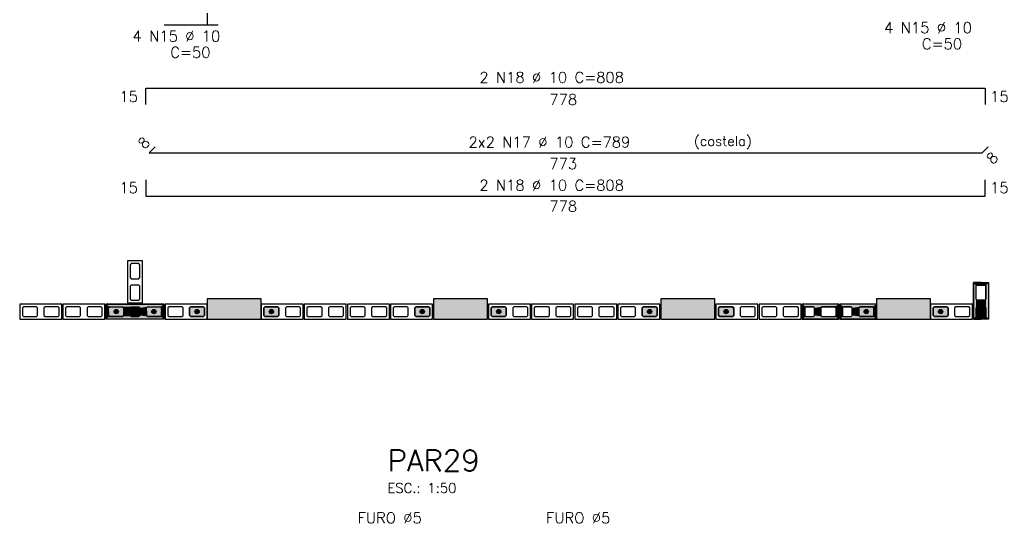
# Model space of a CAD drawing. Extents: x -1 to 122, y -1 to 61.
# Drawn here: x 47.7 to 66.03, y 34.75 to 44.09 of the extents above; entities that cross this region are included whole.
import ezdxf

# ---------------------------------------------------------------- set-up
doc = ezdxf.new("R2010")
doc.units = 0
doc.header["$MEASUREMENT"] = 0
doc.linetypes.add('ESTILO_TQS_0001', pattern=[0.45, 0.3, -0.15])
for name, color, linetype in [('PENA_01', 1, 'CONTINUOUS'), ('PENA_02', 2, 'CONTINUOUS'), ('PENA_03', 3, 'CONTINUOUS'), ('PENA_05', 5, 'CONTINUOUS'), ('PENA_06', 6, 'CONTINUOUS'), ('PENA_11', 252, 'CONTINUOUS'), ('PENA_19', 240, 'CONTINUOUS'), ('PENA_21', 100, 'CONTINUOUS')]:
    doc.layers.add(name, color=color, linetype=linetype)
doc.styles.get("Standard").update_dxf_attribs({"font": 'ROMANS.SHX'})

msp = doc.modelspace()

# ---------------------------------------------------------------- linework, layer by layer
at = {"layer": 'PENA_01', "linetype": 'ESTILO_TQS_0001'}
msp.add_line((51.181365, 48.345252), (51.181365, 44.001471), dxfattribs=at)
at = {"layer": 'PENA_01', "linetype": 'Continuous'}
for points in [[(49.771365, 39.569354), (49.751365, 39.549354), (49.751365, 39.309354), (49.771365, 39.289354), (49.911365, 39.289354), (49.931365, 39.309354), (49.931365, 39.549354), (49.911365, 39.569354), (49.771365, 39.569354)], [(49.771365, 39.169354), (49.751365, 39.149354), (49.751365, 38.909354), (49.771365, 38.889354), (49.911365, 38.889354), (49.931365, 38.909354), (49.931365, 39.149354), (49.911365, 39.169354), (49.771365, 39.169354)], [(65.451365, 38.909354), (65.451365, 39.149354), (65.471365, 39.169354), (65.611365, 39.169354), (65.631365, 39.149354), (65.631365, 38.909354), (65.611365, 38.889354), (65.471365, 38.889354), (65.451365, 38.909354)], [(48.031365, 38.749354), (48.011365, 38.769354), (47.771365, 38.769354), (47.751365, 38.749354), (47.751365, 38.609354), (47.771365, 38.589354), (48.011365, 38.589354), (48.031365, 38.609354), (48.031365, 38.749354)], [(48.431365, 38.749354), (48.411365, 38.769354), (48.171365, 38.769354), (48.151365, 38.749354), (48.151365, 38.609354), (48.171365, 38.589354), (48.411365, 38.589354), (48.431365, 38.609354), (48.431365, 38.749354)], [(48.831365, 38.749354), (48.811365, 38.769354), (48.571365, 38.769354), (48.551365, 38.749354), (48.551365, 38.609354), (48.571365, 38.589354), (48.811365, 38.589354), (48.831365, 38.609354), (48.831365, 38.749354)], [(49.231365, 38.749354), (49.211365, 38.769354), (48.971365, 38.769354), (48.951365, 38.749354), (48.951365, 38.609354), (48.971365, 38.589354), (49.211365, 38.589354), (49.231365, 38.609354), (49.231365, 38.749354)], [(49.351365, 38.749354), (49.371365, 38.769354), (49.611365, 38.769354), (49.631365, 38.749354), (49.631365, 38.609354), (49.611365, 38.589354), (49.371365, 38.589354), (49.351365, 38.609354), (49.351365, 38.749354)], [(49.751365, 38.749354), (49.771365, 38.769354), (49.911365, 38.769354), (49.931365, 38.749354), (49.931365, 38.609354), (49.911365, 38.589354), (49.771365, 38.589354), (49.751365, 38.609354), (49.751365, 38.749354)], [(50.051365, 38.749354), (50.071365, 38.769354), (50.311365, 38.769354), (50.331365, 38.749354), (50.331365, 38.609354), (50.311365, 38.589354), (50.071365, 38.589354), (50.051365, 38.609354), (50.051365, 38.749354)], [(50.731365, 38.749354), (50.711365, 38.769354), (50.471365, 38.769354), (50.451365, 38.749354), (50.451365, 38.609354), (50.471365, 38.589354), (50.711365, 38.589354), (50.731365, 38.609354), (50.731365, 38.749354)], [(51.131365, 38.749354), (51.111365, 38.769354), (50.871365, 38.769354), (50.851365, 38.749354), (50.851365, 38.609354), (50.871365, 38.589354), (51.111365, 38.589354), (51.131365, 38.609354), (51.131365, 38.749354)], [(52.511365, 38.749354), (52.491365, 38.769354), (52.251365, 38.769354), (52.231365, 38.749354), (52.231365, 38.609354), (52.251365, 38.589354), (52.491365, 38.589354), (52.511365, 38.609354), (52.511365, 38.749354)], [(52.911365, 38.749354), (52.891365, 38.769354), (52.651365, 38.769354), (52.631365, 38.749354), (52.631365, 38.609354), (52.651365, 38.589354), (52.891365, 38.589354), (52.911365, 38.609354), (52.911365, 38.749354)], [(53.311365, 38.749354), (53.291365, 38.769354), (53.051365, 38.769354), (53.031365, 38.749354), (53.031365, 38.609354), (53.051365, 38.589354), (53.291365, 38.589354), (53.311365, 38.609354), (53.311365, 38.749354)], [(53.711365, 38.749354), (53.691365, 38.769354), (53.451365, 38.769354), (53.431365, 38.749354), (53.431365, 38.609354), (53.451365, 38.589354), (53.691365, 38.589354), (53.711365, 38.609354), (53.711365, 38.749354)], [(54.111365, 38.749354), (54.091365, 38.769354), (53.851365, 38.769354), (53.831365, 38.749354), (53.831365, 38.609354), (53.851365, 38.589354), (54.091365, 38.589354), (54.111365, 38.609354), (54.111365, 38.749354)], [(54.511365, 38.749354), (54.491365, 38.769354), (54.251365, 38.769354), (54.231365, 38.749354), (54.231365, 38.609354), (54.251365, 38.589354), (54.491365, 38.589354), (54.511365, 38.609354), (54.511365, 38.749354)], [(54.911365, 38.749354), (54.891365, 38.769354), (54.651365, 38.769354), (54.631365, 38.749354), (54.631365, 38.609354), (54.651365, 38.589354), (54.891365, 38.589354), (54.911365, 38.609354), (54.911365, 38.749354)], [(55.311365, 38.749354), (55.291365, 38.769354), (55.051365, 38.769354), (55.031365, 38.749354), (55.031365, 38.609354), (55.051365, 38.589354), (55.291365, 38.589354), (55.311365, 38.609354), (55.311365, 38.749354)], [(56.731365, 38.749354), (56.711365, 38.769354), (56.471365, 38.769354), (56.451365, 38.749354), (56.451365, 38.609354), (56.471365, 38.589354), (56.711365, 38.589354), (56.731365, 38.609354), (56.731365, 38.749354)], [(57.131365, 38.749354), (57.111365, 38.769354), (56.871365, 38.769354), (56.851365, 38.749354), (56.851365, 38.609354), (56.871365, 38.589354), (57.111365, 38.589354), (57.131365, 38.609354), (57.131365, 38.749354)], [(57.531365, 38.749354), (57.511365, 38.769354), (57.271365, 38.769354), (57.251365, 38.749354), (57.251365, 38.609354), (57.271365, 38.589354), (57.511365, 38.589354), (57.531365, 38.609354), (57.531365, 38.749354)], [(57.931365, 38.749354), (57.911365, 38.769354), (57.671365, 38.769354), (57.651365, 38.749354), (57.651365, 38.609354), (57.671365, 38.589354), (57.911365, 38.589354), (57.931365, 38.609354), (57.931365, 38.749354)], [(58.331365, 38.749354), (58.311365, 38.769354), (58.071365, 38.769354), (58.051365, 38.749354), (58.051365, 38.609354), (58.071365, 38.589354), (58.311365, 38.589354), (58.331365, 38.609354), (58.331365, 38.749354)], [(58.731365, 38.749354), (58.711365, 38.769354), (58.471365, 38.769354), (58.451365, 38.749354), (58.451365, 38.609354), (58.471365, 38.589354), (58.711365, 38.589354), (58.731365, 38.609354), (58.731365, 38.749354)], [(59.131365, 38.749354), (59.111365, 38.769354), (58.871365, 38.769354), (58.851365, 38.749354), (58.851365, 38.609354), (58.871365, 38.589354), (59.111365, 38.589354), (59.131365, 38.609354), (59.131365, 38.749354)], [(59.531365, 38.749354), (59.511365, 38.769354), (59.271365, 38.769354), (59.251365, 38.749354), (59.251365, 38.609354), (59.271365, 38.589354), (59.511365, 38.589354), (59.531365, 38.609354), (59.531365, 38.749354)], [(60.951365, 38.749354), (60.931365, 38.769354), (60.691365, 38.769354), (60.671365, 38.749354), (60.671365, 38.609354), (60.691365, 38.589354), (60.931365, 38.589354), (60.951365, 38.609354), (60.951365, 38.749354)], [(61.351365, 38.749354), (61.331365, 38.769354), (61.091365, 38.769354), (61.071365, 38.749354), (61.071365, 38.609354), (61.091365, 38.589354), (61.331365, 38.589354), (61.351365, 38.609354), (61.351365, 38.749354)], [(61.751365, 38.749354), (61.731365, 38.769354), (61.491365, 38.769354), (61.471365, 38.749354), (61.471365, 38.609354), (61.491365, 38.589354), (61.731365, 38.589354), (61.751365, 38.609354), (61.751365, 38.749354)], [(62.151365, 38.749354), (62.131365, 38.769354), (61.891365, 38.769354), (61.871365, 38.749354), (61.871365, 38.609354), (61.891365, 38.589354), (62.131365, 38.589354), (62.151365, 38.609354), (62.151365, 38.749354)], [(62.291365, 38.589354), (62.431365, 38.589354), (62.451365, 38.609354), (62.451365, 38.749354), (62.431365, 38.769354), (62.291365, 38.769354), (62.271365, 38.749354), (62.271365, 38.609354), (62.291365, 38.589354)], [(62.591365, 38.589354), (62.831365, 38.589354), (62.851365, 38.609354), (62.851365, 38.749354), (62.831365, 38.769354), (62.591365, 38.769354), (62.571365, 38.749354), (62.571365, 38.609354), (62.591365, 38.589354)], [(62.991365, 38.589354), (63.131365, 38.589354), (63.151365, 38.609354), (63.151365, 38.749354), (63.131365, 38.769354), (62.991365, 38.769354), (62.971365, 38.749354), (62.971365, 38.609354), (62.991365, 38.589354)], [(63.291365, 38.589354), (63.531365, 38.589354), (63.551365, 38.609354), (63.551365, 38.749354), (63.531365, 38.769354), (63.291365, 38.769354), (63.271365, 38.749354), (63.271365, 38.609354), (63.291365, 38.589354)], [(64.931365, 38.749354), (64.911365, 38.769354), (64.671365, 38.769354), (64.651365, 38.749354), (64.651365, 38.609354), (64.671365, 38.589354), (64.911365, 38.589354), (64.931365, 38.609354), (64.931365, 38.749354)], [(65.331365, 38.749354), (65.311365, 38.769354), (65.071365, 38.769354), (65.051365, 38.749354), (65.051365, 38.609354), (65.071365, 38.589354), (65.311365, 38.589354), (65.331365, 38.609354), (65.331365, 38.749354)], [(65.451365, 38.609354), (65.451365, 38.749354), (65.471365, 38.769354), (65.611365, 38.769354), (65.631365, 38.749354), (65.631365, 38.609354), (65.611365, 38.589354), (65.471365, 38.589354), (65.451365, 38.609354)]]:
    msp.add_lwpolyline(points, dxfattribs=at)
at = {"layer": 'PENA_02', "linetype": 'Continuous'}
for p, q in [((49.301365, 38.819354), (50.381365, 38.819354)), ((49.301365, 38.539354), (49.301365, 38.819354)), ((50.381365, 38.819354), (50.381365, 38.539354)), ((50.381365, 38.539354), (49.301365, 38.539354))]:
    msp.add_line(p, q, dxfattribs=at)
for points in [[(49.701365, 39.619354), (49.701365, 38.839354), (49.981365, 38.839354), (49.981365, 39.619354), (49.701365, 39.619354)], [(65.401365, 38.539354), (65.401365, 39.219354), (65.681365, 39.219354), (65.681365, 38.539354), (65.401365, 38.539354)], [(51.181365, 38.919354), (51.181365, 38.539354), (52.181365, 38.539354), (52.181365, 38.919354), (51.181365, 38.919354)], [(55.381365, 38.919354), (55.381365, 38.539354), (56.381365, 38.539354), (56.381365, 38.919354), (55.381365, 38.919354)], [(59.601365, 38.919354), (59.601365, 38.539354), (60.601365, 38.539354), (60.601365, 38.919354), (59.601365, 38.919354)], [(63.601365, 38.919354), (63.601365, 38.539354), (64.601365, 38.539354), (64.601365, 38.919354), (63.601365, 38.919354)], [(48.481365, 38.819354), (47.701365, 38.819354), (47.701365, 38.539354), (48.481365, 38.539354), (48.481365, 38.819354)], [(49.281365, 38.819354), (48.501365, 38.819354), (48.501365, 38.539354), (49.281365, 38.539354), (49.281365, 38.819354)], [(51.181365, 38.819354), (50.401365, 38.819354), (50.401365, 38.539354), (51.181365, 38.539354), (51.181365, 38.819354)], [(52.961365, 38.819354), (52.181365, 38.819354), (52.181365, 38.539354), (52.961365, 38.539354), (52.961365, 38.819354)], [(53.761365, 38.819354), (52.981365, 38.819354), (52.981365, 38.539354), (53.761365, 38.539354), (53.761365, 38.819354)], [(54.561365, 38.819354), (53.781365, 38.819354), (53.781365, 38.539354), (54.561365, 38.539354), (54.561365, 38.819354)], [(55.361365, 38.819354), (54.581365, 38.819354), (54.581365, 38.539354), (55.361365, 38.539354), (55.361365, 38.819354)], [(57.181365, 38.819354), (56.401365, 38.819354), (56.401365, 38.539354), (57.181365, 38.539354), (57.181365, 38.819354)], [(57.981365, 38.819354), (57.201365, 38.819354), (57.201365, 38.539354), (57.981365, 38.539354), (57.981365, 38.819354)], [(58.781365, 38.819354), (58.001365, 38.819354), (58.001365, 38.539354), (58.781365, 38.539354), (58.781365, 38.819354)], [(59.581365, 38.819354), (58.801365, 38.819354), (58.801365, 38.539354), (59.581365, 38.539354), (59.581365, 38.819354)], [(61.401365, 38.819354), (60.621365, 38.819354), (60.621365, 38.539354), (61.401365, 38.539354), (61.401365, 38.819354)], [(62.201365, 38.819354), (61.421365, 38.819354), (61.421365, 38.539354), (62.201365, 38.539354), (62.201365, 38.819354)], [(62.221365, 38.539354), (62.901365, 38.539354), (62.901365, 38.819354), (62.221365, 38.819354), (62.221365, 38.539354)], [(62.921365, 38.539354), (63.601365, 38.539354), (63.601365, 38.819354), (62.921365, 38.819354), (62.921365, 38.539354)], [(65.381365, 38.819354), (64.601365, 38.819354), (64.601365, 38.539354), (65.381365, 38.539354), (65.381365, 38.819354)]]:
    msp.add_lwpolyline(points, dxfattribs=at)
at = {"layer": 'PENA_03', "linetype": 'Continuous'}
for points in [[(49.631365, 38.609354), (49.611365, 38.589354), (49.371365, 38.589354), (49.351365, 38.609354), (49.351365, 38.749354), (49.371365, 38.769354), (49.611365, 38.769354), (49.631365, 38.749354), (49.631365, 38.609354)], [(49.911365, 38.769354), (49.931365, 38.749354), (49.931365, 38.609354), (49.911365, 38.589354), (49.771365, 38.589354), (49.751365, 38.609354), (49.751365, 38.749354), (49.771365, 38.769354), (49.911365, 38.769354)], [(50.331365, 38.609354), (50.311365, 38.589354), (50.071365, 38.589354), (50.051365, 38.609354), (50.051365, 38.749354), (50.071365, 38.769354), (50.311365, 38.769354), (50.331365, 38.749354), (50.331365, 38.609354)], [(51.131365, 38.609354), (51.111365, 38.589354), (50.871365, 38.589354), (50.851365, 38.609354), (50.851365, 38.749354), (50.871365, 38.769354), (51.111365, 38.769354), (51.131365, 38.749354), (51.131365, 38.609354)], [(52.511365, 38.609354), (52.491365, 38.589354), (52.251365, 38.589354), (52.231365, 38.609354), (52.231365, 38.749354), (52.251365, 38.769354), (52.491365, 38.769354), (52.511365, 38.749354), (52.511365, 38.609354)], [(55.311365, 38.609354), (55.291365, 38.589354), (55.051365, 38.589354), (55.031365, 38.609354), (55.031365, 38.749354), (55.051365, 38.769354), (55.291365, 38.769354), (55.311365, 38.749354), (55.311365, 38.609354)], [(56.731365, 38.609354), (56.711365, 38.589354), (56.471365, 38.589354), (56.451365, 38.609354), (56.451365, 38.749354), (56.471365, 38.769354), (56.711365, 38.769354), (56.731365, 38.749354), (56.731365, 38.609354)], [(59.531365, 38.609354), (59.511365, 38.589354), (59.271365, 38.589354), (59.251365, 38.609354), (59.251365, 38.749354), (59.271365, 38.769354), (59.511365, 38.769354), (59.531365, 38.749354), (59.531365, 38.609354)], [(60.951365, 38.609354), (60.931365, 38.589354), (60.691365, 38.589354), (60.671365, 38.609354), (60.671365, 38.749354), (60.691365, 38.769354), (60.931365, 38.769354), (60.951365, 38.749354), (60.951365, 38.609354)], [(63.551365, 38.609354), (63.531365, 38.589354), (63.291365, 38.589354), (63.271365, 38.609354), (63.271365, 38.749354), (63.291365, 38.769354), (63.531365, 38.769354), (63.551365, 38.749354), (63.551365, 38.609354)], [(64.931365, 38.609354), (64.911365, 38.589354), (64.671365, 38.589354), (64.651365, 38.609354), (64.651365, 38.749354), (64.671365, 38.769354), (64.911365, 38.769354), (64.931365, 38.749354), (64.931365, 38.609354)], [(65.611365, 38.769354), (65.631365, 38.749354), (65.631365, 38.609354), (65.611365, 38.589354), (65.471365, 38.589354), (65.451365, 38.609354), (65.451365, 38.749354), (65.471365, 38.769354), (65.611365, 38.769354)]]:
    msp.add_lwpolyline(points, dxfattribs=at)
for centre in [(49.491365, 38.679354), (49.841365, 38.679354), (50.191365, 38.679354), (50.991365, 38.679354), (52.371365, 38.679354), (55.171365, 38.679354), (56.591365, 38.679354), (59.391365, 38.679354), (60.811365, 38.679354), (63.411365, 38.679354), (64.791365, 38.679354), (65.541365, 38.679354)]:
    msp.add_circle(centre, 0.04, dxfattribs=at)
for points in [[(49.531365, 38.679354), (49.471365, 38.713995), (49.453777, 38.693035)], [(49.531365, 38.679354), (49.453777, 38.693035), (49.453777, 38.665673)], [(49.531365, 38.679354), (49.453777, 38.665673), (49.471365, 38.644713)], [(49.531365, 38.679354), (49.498311, 38.718746), (49.471365, 38.713995)], [(49.531365, 38.679354), (49.471365, 38.644713), (49.498311, 38.639962)], [(49.531365, 38.679354), (49.522007, 38.705065), (49.498311, 38.718746)], [(49.531365, 38.679354), (49.498311, 38.639962), (49.522007, 38.653642)], [(49.531365, 38.679354), (49.522007, 38.653642), (49.531365, 38.679354)], [(49.881365, 38.679354), (49.821365, 38.713995), (49.803777, 38.693035)], [(49.881365, 38.679354), (49.803777, 38.693035), (49.803777, 38.665673)], [(49.881365, 38.679354), (49.803777, 38.665673), (49.821365, 38.644713)], [(49.881365, 38.679354), (49.848311, 38.718746), (49.821365, 38.713995)], [(49.881365, 38.679354), (49.821365, 38.644713), (49.848311, 38.639962)], [(49.881365, 38.679354), (49.872007, 38.705065), (49.848311, 38.718746)], [(49.881365, 38.679354), (49.848311, 38.639962), (49.872007, 38.653642)], [(49.881365, 38.679354), (49.872007, 38.653642), (49.881365, 38.679354)], [(50.231365, 38.679354), (50.171365, 38.713995), (50.153777, 38.693035)], [(50.231365, 38.679354), (50.153777, 38.693035), (50.153777, 38.665673)], [(50.231365, 38.679354), (50.153777, 38.665673), (50.171365, 38.644713)], [(50.231365, 38.679354), (50.198311, 38.718746), (50.171365, 38.713995)], [(50.231365, 38.679354), (50.171365, 38.644713), (50.198311, 38.639962)], [(50.231365, 38.679354), (50.222007, 38.705065), (50.198311, 38.718746)], [(50.231365, 38.679354), (50.198311, 38.639962), (50.222007, 38.653642)], [(50.231365, 38.679354), (50.222007, 38.653642), (50.231365, 38.679354)], [(51.031365, 38.679354), (50.971365, 38.713995), (50.953777, 38.693035)], [(51.031365, 38.679354), (50.953777, 38.693035), (50.953777, 38.665673)], [(51.031365, 38.679354), (50.953777, 38.665673), (50.971365, 38.644713)], [(51.031365, 38.679354), (50.998311, 38.718746), (50.971365, 38.713995)], [(51.031365, 38.679354), (50.971365, 38.644713), (50.998311, 38.639962)], [(51.031365, 38.679354), (51.022007, 38.705065), (50.998311, 38.718746)], [(51.031365, 38.679354), (50.998311, 38.639962), (51.022007, 38.653642)], [(51.031365, 38.679354), (51.022007, 38.653642), (51.031365, 38.679354)], [(52.411365, 38.679354), (52.351365, 38.713995), (52.333777, 38.693035)], [(52.411365, 38.679354), (52.333777, 38.693035), (52.333777, 38.665673)], [(52.411365, 38.679354), (52.333777, 38.665673), (52.351365, 38.644713)], [(52.411365, 38.679354), (52.378311, 38.718746), (52.351365, 38.713995)], [(52.411365, 38.679354), (52.351365, 38.644713), (52.378311, 38.639962)], [(52.411365, 38.679354), (52.402007, 38.705065), (52.378311, 38.718746)], [(52.411365, 38.679354), (52.378311, 38.639962), (52.402007, 38.653642)], [(52.411365, 38.679354), (52.402007, 38.653642), (52.411365, 38.679354)], [(55.211365, 38.679354), (55.151365, 38.713995), (55.133777, 38.693035)], [(55.211365, 38.679354), (55.133777, 38.693035), (55.133777, 38.665673)], [(55.211365, 38.679354), (55.133777, 38.665673), (55.151365, 38.644713)], [(55.211365, 38.679354), (55.178311, 38.718746), (55.151365, 38.713995)], [(55.211365, 38.679354), (55.151365, 38.644713), (55.178311, 38.639962)], [(55.211365, 38.679354), (55.202007, 38.705065), (55.178311, 38.718746)], [(55.211365, 38.679354), (55.178311, 38.639962), (55.202007, 38.653642)], [(55.211365, 38.679354), (55.202007, 38.653642), (55.211365, 38.679354)], [(56.631365, 38.679354), (56.571365, 38.713995), (56.553777, 38.693035)], [(56.631365, 38.679354), (56.553777, 38.693035), (56.553777, 38.665673)], [(56.631365, 38.679354), (56.553777, 38.665673), (56.571365, 38.644713)], [(56.631365, 38.679354), (56.598311, 38.718746), (56.571365, 38.713995)], [(56.631365, 38.679354), (56.571365, 38.644713), (56.598311, 38.639962)], [(56.631365, 38.679354), (56.622007, 38.705065), (56.598311, 38.718746)], [(56.631365, 38.679354), (56.598311, 38.639962), (56.622007, 38.653642)], [(56.631365, 38.679354), (56.622007, 38.653642), (56.631365, 38.679354)], [(59.431365, 38.679354), (59.371365, 38.713995), (59.353777, 38.693035)], [(59.431365, 38.679354), (59.353777, 38.693035), (59.353777, 38.665673)], [(59.431365, 38.679354), (59.353777, 38.665673), (59.371365, 38.644713)], [(59.431365, 38.679354), (59.398311, 38.718746), (59.371365, 38.713995)], [(59.431365, 38.679354), (59.371365, 38.644713), (59.398311, 38.639962)], [(59.431365, 38.679354), (59.422007, 38.705065), (59.398311, 38.718746)], [(59.431365, 38.679354), (59.398311, 38.639962), (59.422007, 38.653642)], [(59.431365, 38.679354), (59.422007, 38.653642), (59.431365, 38.679354)], [(60.851365, 38.679354), (60.791365, 38.713995), (60.773777, 38.693035)], [(60.851365, 38.679354), (60.773777, 38.693035), (60.773777, 38.665673)], [(60.851365, 38.679354), (60.773777, 38.665673), (60.791365, 38.644713)], [(60.851365, 38.679354), (60.818311, 38.718746), (60.791365, 38.713995)], [(60.851365, 38.679354), (60.791365, 38.644713), (60.818311, 38.639962)], [(60.851365, 38.679354), (60.842007, 38.705065), (60.818311, 38.718746)], [(60.851365, 38.679354), (60.818311, 38.639962), (60.842007, 38.653642)], [(60.851365, 38.679354), (60.842007, 38.653642), (60.851365, 38.679354)], [(63.451365, 38.679354), (63.391365, 38.713995), (63.373777, 38.693035)], [(63.451365, 38.679354), (63.373777, 38.693035), (63.373777, 38.665673)], [(63.451365, 38.679354), (63.373777, 38.665673), (63.391365, 38.644713)], [(63.451365, 38.679354), (63.418311, 38.718746), (63.391365, 38.713995)], [(63.451365, 38.679354), (63.391365, 38.644713), (63.418311, 38.639962)], [(63.451365, 38.679354), (63.442007, 38.705065), (63.418311, 38.718746)], [(63.451365, 38.679354), (63.418311, 38.639962), (63.442007, 38.653642)], [(63.451365, 38.679354), (63.442007, 38.653642), (63.451365, 38.679354)], [(64.831365, 38.679354), (64.771365, 38.713995), (64.753777, 38.693035)], [(64.831365, 38.679354), (64.753777, 38.693035), (64.753777, 38.665673)], [(64.831365, 38.679354), (64.753777, 38.665673), (64.771365, 38.644713)], [(64.831365, 38.679354), (64.798311, 38.718746), (64.771365, 38.713995)], [(64.831365, 38.679354), (64.771365, 38.644713), (64.798311, 38.639962)], [(64.831365, 38.679354), (64.822007, 38.705065), (64.798311, 38.718746)], [(64.831365, 38.679354), (64.798311, 38.639962), (64.822007, 38.653642)], [(64.831365, 38.679354), (64.822007, 38.653642), (64.831365, 38.679354)], [(65.581365, 38.679354), (65.521365, 38.713995), (65.503777, 38.693035)], [(65.581365, 38.679354), (65.503777, 38.693035), (65.503777, 38.665673)], [(65.581365, 38.679354), (65.503777, 38.665673), (65.521365, 38.644713)], [(65.581365, 38.679354), (65.548311, 38.718746), (65.521365, 38.713995)], [(65.581365, 38.679354), (65.521365, 38.644713), (65.548311, 38.639962)], [(65.581365, 38.679354), (65.572007, 38.705065), (65.548311, 38.718746)], [(65.581365, 38.679354), (65.548311, 38.639962), (65.572007, 38.653642)], [(65.581365, 38.679354), (65.572007, 38.653642), (65.581365, 38.679354)]]:
    msp.add_solid(points, dxfattribs=at)
at = {"layer": 'PENA_05', "linetype": 'Continuous'}
for p, q in [((50.381365, 44.001471), (51.381365, 44.001471)), ((50.041365, 42.524079), (50.041365, 42.824079)), ((50.041365, 42.824079), (65.621365, 42.824079)), ((65.621365, 42.824079), (65.621365, 42.524079)), ((50.214502, 41.737216), (50.101365, 41.624079)), ((50.101365, 41.624079), (65.561365, 41.624079)), ((65.561365, 41.624079), (65.674502, 41.737216)), ((50.041365, 41.124079), (50.041365, 40.824079)), ((65.621365, 40.824079), (65.621365, 41.124079)), ((50.041365, 40.824079), (65.621365, 40.824079))]:
    msp.add_line(p, q, dxfattribs=at)
at = {"layer": 'PENA_11', "linetype": 'Continuous'}
for points in [[(51.181365, 38.919354), (51.181365, 38.539354), (52.181365, 38.539354)], [(51.181365, 38.919354), (52.181365, 38.539354), (52.181365, 38.919354)], [(51.181365, 38.919354), (52.181365, 38.919354), (51.181365, 38.919354)], [(55.381365, 38.919354), (55.381365, 38.539354), (56.381365, 38.539354)], [(55.381365, 38.919354), (56.381365, 38.539354), (56.381365, 38.919354)], [(55.381365, 38.919354), (56.381365, 38.919354), (55.381365, 38.919354)], [(59.601365, 38.919354), (59.601365, 38.539354), (60.601365, 38.539354)], [(59.601365, 38.919354), (60.601365, 38.539354), (60.601365, 38.919354)], [(59.601365, 38.919354), (60.601365, 38.919354), (59.601365, 38.919354)], [(63.601365, 38.919354), (63.601365, 38.539354), (64.601365, 38.539354)], [(63.601365, 38.919354), (64.601365, 38.539354), (64.601365, 38.919354)], [(63.601365, 38.919354), (64.601365, 38.919354), (63.601365, 38.919354)], [(49.631365, 38.609354), (49.351365, 38.749354), (49.371365, 38.769354)], [(49.631365, 38.609354), (49.351365, 38.609354), (49.351365, 38.749354)], [(49.631365, 38.609354), (49.371365, 38.769354), (49.611365, 38.769354)], [(49.631365, 38.609354), (49.611365, 38.769354), (49.631365, 38.749354)], [(49.631365, 38.609354), (49.631365, 38.749354), (49.631365, 38.609354)], [(49.911365, 38.769354), (49.771365, 38.589354), (49.751365, 38.609354)], [(49.911365, 38.769354), (49.751365, 38.609354), (49.751365, 38.749354)], [(49.911365, 38.769354), (49.751365, 38.749354), (49.771365, 38.769354)], [(49.911365, 38.769354), (49.911365, 38.589354), (49.771365, 38.589354)], [(49.911365, 38.769354), (49.771365, 38.769354), (49.911365, 38.769354)], [(49.911365, 38.769354), (49.931365, 38.749354), (49.931365, 38.609354)], [(49.911365, 38.769354), (49.931365, 38.609354), (49.911365, 38.589354)], [(50.331365, 38.609354), (50.051365, 38.749354), (50.071365, 38.769354)], [(50.331365, 38.609354), (50.051365, 38.609354), (50.051365, 38.749354)], [(50.331365, 38.609354), (50.071365, 38.769354), (50.311365, 38.769354)], [(50.331365, 38.609354), (50.311365, 38.769354), (50.331365, 38.749354)], [(50.331365, 38.609354), (50.331365, 38.749354), (50.331365, 38.609354)], [(51.131365, 38.609354), (50.851365, 38.749354), (50.871365, 38.769354)], [(51.131365, 38.609354), (50.851365, 38.609354), (50.851365, 38.749354)], [(51.131365, 38.609354), (50.871365, 38.769354), (51.111365, 38.769354)], [(51.131365, 38.609354), (51.111365, 38.769354), (51.131365, 38.749354)], [(51.131365, 38.609354), (51.131365, 38.749354), (51.131365, 38.609354)], [(52.511365, 38.609354), (52.231365, 38.749354), (52.251365, 38.769354)], [(52.511365, 38.609354), (52.231365, 38.609354), (52.231365, 38.749354)], [(52.511365, 38.609354), (52.251365, 38.769354), (52.491365, 38.769354)], [(52.511365, 38.609354), (52.491365, 38.769354), (52.511365, 38.749354)], [(52.511365, 38.609354), (52.511365, 38.749354), (52.511365, 38.609354)], [(55.311365, 38.609354), (55.031365, 38.749354), (55.051365, 38.769354)], [(55.311365, 38.609354), (55.031365, 38.609354), (55.031365, 38.749354)], [(55.311365, 38.609354), (55.051365, 38.769354), (55.291365, 38.769354)], [(55.311365, 38.609354), (55.291365, 38.769354), (55.311365, 38.749354)], [(55.311365, 38.609354), (55.311365, 38.749354), (55.311365, 38.609354)], [(56.731365, 38.609354), (56.451365, 38.749354), (56.471365, 38.769354)], [(56.731365, 38.609354), (56.451365, 38.609354), (56.451365, 38.749354)], [(56.731365, 38.609354), (56.471365, 38.769354), (56.711365, 38.769354)], [(56.731365, 38.609354), (56.711365, 38.769354), (56.731365, 38.749354)], [(56.731365, 38.609354), (56.731365, 38.749354), (56.731365, 38.609354)], [(59.531365, 38.609354), (59.251365, 38.749354), (59.271365, 38.769354)], [(59.531365, 38.609354), (59.251365, 38.609354), (59.251365, 38.749354)], [(59.531365, 38.609354), (59.271365, 38.769354), (59.511365, 38.769354)], [(59.531365, 38.609354), (59.511365, 38.769354), (59.531365, 38.749354)], [(59.531365, 38.609354), (59.531365, 38.749354), (59.531365, 38.609354)], [(60.951365, 38.609354), (60.671365, 38.749354), (60.691365, 38.769354)], [(60.951365, 38.609354), (60.671365, 38.609354), (60.671365, 38.749354)], [(60.951365, 38.609354), (60.691365, 38.769354), (60.931365, 38.769354)], [(60.951365, 38.609354), (60.931365, 38.769354), (60.951365, 38.749354)], [(60.951365, 38.609354), (60.951365, 38.749354), (60.951365, 38.609354)], [(63.551365, 38.609354), (63.271365, 38.749354), (63.291365, 38.769354)], [(63.551365, 38.609354), (63.271365, 38.609354), (63.271365, 38.749354)], [(63.551365, 38.609354), (63.291365, 38.769354), (63.531365, 38.769354)], [(63.551365, 38.609354), (63.531365, 38.769354), (63.551365, 38.749354)], [(63.551365, 38.609354), (63.551365, 38.749354), (63.551365, 38.609354)], [(64.931365, 38.609354), (64.651365, 38.749354), (64.671365, 38.769354)], [(64.931365, 38.609354), (64.651365, 38.609354), (64.651365, 38.749354)], [(64.931365, 38.609354), (64.671365, 38.769354), (64.911365, 38.769354)], [(64.931365, 38.609354), (64.911365, 38.769354), (64.931365, 38.749354)], [(64.931365, 38.609354), (64.931365, 38.749354), (64.931365, 38.609354)], [(65.611365, 38.769354), (65.471365, 38.589354), (65.451365, 38.609354)], [(65.611365, 38.769354), (65.451365, 38.609354), (65.451365, 38.749354)], [(65.611365, 38.769354), (65.451365, 38.749354), (65.471365, 38.769354)], [(65.611365, 38.769354), (65.611365, 38.589354), (65.471365, 38.589354)], [(65.611365, 38.769354), (65.471365, 38.769354), (65.611365, 38.769354)], [(65.611365, 38.769354), (65.631365, 38.749354), (65.631365, 38.609354)], [(65.611365, 38.769354), (65.631365, 38.609354), (65.611365, 38.589354)], [(49.631365, 38.609354), (49.371365, 38.589354), (49.351365, 38.609354)], [(49.631365, 38.609354), (49.611365, 38.589354), (49.371365, 38.589354)], [(50.331365, 38.609354), (50.071365, 38.589354), (50.051365, 38.609354)], [(50.331365, 38.609354), (50.311365, 38.589354), (50.071365, 38.589354)], [(51.131365, 38.609354), (50.871365, 38.589354), (50.851365, 38.609354)], [(51.131365, 38.609354), (51.111365, 38.589354), (50.871365, 38.589354)], [(52.511365, 38.609354), (52.251365, 38.589354), (52.231365, 38.609354)], [(52.511365, 38.609354), (52.491365, 38.589354), (52.251365, 38.589354)], [(55.311365, 38.609354), (55.051365, 38.589354), (55.031365, 38.609354)], [(55.311365, 38.609354), (55.291365, 38.589354), (55.051365, 38.589354)], [(56.731365, 38.609354), (56.471365, 38.589354), (56.451365, 38.609354)], [(56.731365, 38.609354), (56.711365, 38.589354), (56.471365, 38.589354)], [(59.531365, 38.609354), (59.271365, 38.589354), (59.251365, 38.609354)], [(59.531365, 38.609354), (59.511365, 38.589354), (59.271365, 38.589354)], [(60.951365, 38.609354), (60.691365, 38.589354), (60.671365, 38.609354)], [(60.951365, 38.609354), (60.931365, 38.589354), (60.691365, 38.589354)], [(63.551365, 38.609354), (63.291365, 38.589354), (63.271365, 38.609354)], [(63.551365, 38.609354), (63.531365, 38.589354), (63.291365, 38.589354)], [(64.931365, 38.609354), (64.671365, 38.589354), (64.651365, 38.609354)], [(64.931365, 38.609354), (64.911365, 38.589354), (64.671365, 38.589354)]]:
    msp.add_solid(points, dxfattribs=at)
at = {"layer": 'PENA_19', "linetype": 'Continuous'}
for points in [[(49.301365, 38.679354), (49.351365, 38.679354), (49.351365, 38.749354), (49.371365, 38.769354), (49.611365, 38.769354), (49.631365, 38.749354), (49.631365, 38.679354), (49.751365, 38.679354), (49.751365, 38.749354), (49.771365, 38.769354), (49.911365, 38.769354), (49.931365, 38.749354), (49.931365, 38.679354), (50.051365, 38.679354), (50.051365, 38.749354), (50.071365, 38.769354), (50.311365, 38.769354), (50.331365, 38.749354), (50.331365, 38.679354), (50.381365, 38.679354), (50.381365, 38.819354), (49.301365, 38.819354), (49.301365, 38.679354)], [(49.301365, 38.679354), (49.351365, 38.679354), (49.351365, 38.609354), (49.371365, 38.589354), (49.611365, 38.589354), (49.631365, 38.609354), (49.631365, 38.679354), (49.751365, 38.679354), (49.751365, 38.609354), (49.771365, 38.589354), (49.911365, 38.589354), (49.931365, 38.609354), (49.931365, 38.679354), (50.051365, 38.679354), (50.051365, 38.609354), (50.071365, 38.589354), (50.311365, 38.589354), (50.331365, 38.609354), (50.331365, 38.679354), (50.381365, 38.679354), (50.381365, 38.539354), (49.301365, 38.539354), (49.301365, 38.679354)]]:
    msp.add_lwpolyline(points, dxfattribs=at)
for points in [[(50.381365, 38.819354), (49.301365, 38.819354), (49.371365, 38.769354)], [(49.301365, 38.819354), (49.301365, 38.679354), (49.351365, 38.679354)], [(49.301365, 38.819354), (49.351365, 38.679354), (49.351365, 38.749354)], [(49.301365, 38.819354), (49.351365, 38.749354), (49.371365, 38.769354)], [(49.301365, 38.539354), (49.301365, 38.679354), (49.351365, 38.679354)], [(49.301365, 38.539354), (49.351365, 38.679354), (49.351365, 38.609354)], [(50.381365, 38.819354), (49.371365, 38.769354), (49.611365, 38.769354)], [(50.381365, 38.819354), (49.611365, 38.769354), (49.771365, 38.769354)], [(49.631365, 38.749354), (49.771365, 38.769354), (49.611365, 38.769354)], [(49.631365, 38.749354), (49.751365, 38.749354), (49.771365, 38.769354)], [(49.631365, 38.749354), (49.631365, 38.679354), (49.751365, 38.679354)], [(49.631365, 38.749354), (49.751365, 38.679354), (49.751365, 38.749354)], [(49.631365, 38.609354), (49.631365, 38.679354), (49.751365, 38.679354)], [(49.631365, 38.609354), (49.751365, 38.679354), (49.751365, 38.609354)], [(50.381365, 38.819354), (49.771365, 38.769354), (49.911365, 38.769354)], [(50.381365, 38.819354), (49.911365, 38.769354), (49.931365, 38.749354)], [(50.381365, 38.819354), (49.931365, 38.749354), (50.071365, 38.769354)], [(49.931365, 38.749354), (50.051365, 38.749354), (50.071365, 38.769354)], [(49.931365, 38.749354), (49.931365, 38.679354), (50.051365, 38.679354)], [(49.931365, 38.749354), (50.051365, 38.679354), (50.051365, 38.749354)], [(49.931365, 38.609354), (49.931365, 38.679354), (50.051365, 38.679354)], [(49.931365, 38.609354), (50.051365, 38.679354), (50.051365, 38.609354)], [(50.381365, 38.819354), (50.071365, 38.769354), (50.311365, 38.769354)], [(50.381365, 38.819354), (50.311365, 38.769354), (50.331365, 38.749354)], [(50.381365, 38.819354), (50.331365, 38.749354), (50.381365, 38.679354)], [(50.381365, 38.679354), (50.331365, 38.749354), (50.331365, 38.679354)], [(50.381365, 38.539354), (50.331365, 38.609354), (50.381365, 38.679354)], [(50.381365, 38.679354), (50.331365, 38.609354), (50.331365, 38.679354)], [(49.301365, 38.539354), (49.351365, 38.609354), (49.371365, 38.589354)], [(50.381365, 38.539354), (49.301365, 38.539354), (49.371365, 38.589354)], [(50.381365, 38.539354), (49.371365, 38.589354), (49.611365, 38.589354)], [(49.631365, 38.609354), (49.771365, 38.589354), (49.611365, 38.589354)], [(50.381365, 38.539354), (49.611365, 38.589354), (49.771365, 38.589354)], [(49.631365, 38.609354), (49.751365, 38.609354), (49.771365, 38.589354)], [(50.381365, 38.539354), (49.771365, 38.589354), (49.911365, 38.589354)], [(50.381365, 38.539354), (49.911365, 38.589354), (49.931365, 38.609354)], [(50.381365, 38.539354), (49.931365, 38.609354), (50.071365, 38.589354)], [(49.931365, 38.609354), (50.051365, 38.609354), (50.071365, 38.589354)], [(50.381365, 38.539354), (50.071365, 38.589354), (50.311365, 38.589354)], [(50.381365, 38.539354), (50.311365, 38.589354), (50.331365, 38.609354)]]:
    msp.add_solid(points, dxfattribs=at)
at = {"layer": 'PENA_21', "linetype": 'Continuous'}
for points in [[(65.541365, 38.539354), (65.541365, 38.589354), (65.471365, 38.589354), (65.451365, 38.609354), (65.451365, 38.749354), (65.471365, 38.769354), (65.541365, 38.769354), (65.541365, 38.889354), (65.471365, 38.889354), (65.451365, 38.909354), (65.451365, 39.149354), (65.471365, 39.169354), (65.541365, 39.169354), (65.541365, 39.219354), (65.401365, 39.219354), (65.401365, 38.539354), (65.541365, 38.539354)], [(65.541365, 38.539354), (65.541365, 38.589354), (65.611365, 38.589354), (65.631365, 38.609354), (65.631365, 38.749354), (65.611365, 38.769354), (65.541365, 38.769354), (65.541365, 38.889354), (65.611365, 38.889354), (65.631365, 38.909354), (65.631365, 39.149354), (65.611365, 39.169354), (65.541365, 39.169354), (65.541365, 39.219354), (65.681365, 39.219354), (65.681365, 38.539354), (65.541365, 38.539354)], [(62.221365, 38.679354), (62.271365, 38.679354), (62.271365, 38.749354), (62.291365, 38.769354), (62.431365, 38.769354), (62.451365, 38.749354), (62.451365, 38.679354), (62.571365, 38.679354), (62.571365, 38.749354), (62.591365, 38.769354), (62.831365, 38.769354), (62.851365, 38.749354), (62.851365, 38.679354), (62.901365, 38.679354), (62.901365, 38.819354), (62.221365, 38.819354), (62.221365, 38.679354)], [(62.221365, 38.679354), (62.271365, 38.679354), (62.271365, 38.609354), (62.291365, 38.589354), (62.431365, 38.589354), (62.451365, 38.609354), (62.451365, 38.679354), (62.571365, 38.679354), (62.571365, 38.609354), (62.591365, 38.589354), (62.831365, 38.589354), (62.851365, 38.609354), (62.851365, 38.679354), (62.901365, 38.679354), (62.901365, 38.539354), (62.221365, 38.539354), (62.221365, 38.679354)], [(62.921365, 38.679354), (62.971365, 38.679354), (62.971365, 38.749354), (62.991365, 38.769354), (63.131365, 38.769354), (63.151365, 38.749354), (63.151365, 38.679354), (63.271365, 38.679354), (63.271365, 38.749354), (63.291365, 38.769354), (63.531365, 38.769354), (63.551365, 38.749354), (63.551365, 38.679354), (63.601365, 38.679354), (63.601365, 38.819354), (62.921365, 38.819354), (62.921365, 38.679354)], [(62.921365, 38.679354), (62.971365, 38.679354), (62.971365, 38.609354), (62.991365, 38.589354), (63.131365, 38.589354), (63.151365, 38.609354), (63.151365, 38.679354), (63.271365, 38.679354), (63.271365, 38.609354), (63.291365, 38.589354), (63.531365, 38.589354), (63.551365, 38.609354), (63.551365, 38.679354), (63.601365, 38.679354), (63.601365, 38.539354), (62.921365, 38.539354), (62.921365, 38.679354)]]:
    msp.add_lwpolyline(points, dxfattribs=at)
for points in [[(65.541365, 39.219354), (65.401365, 39.219354), (65.471365, 39.169354)], [(65.471365, 39.169354), (65.401365, 39.219354), (65.451365, 39.149354)], [(65.401365, 39.219354), (65.451365, 38.609354), (65.451365, 39.149354)], [(65.401365, 38.539354), (65.451365, 38.609354), (65.401365, 39.219354)], [(65.451365, 39.149354), (65.451365, 38.609354), (65.451365, 38.749354)], [(65.451365, 39.149354), (65.451365, 38.909354), (65.451365, 38.749354)], [(65.541365, 39.169354), (65.541365, 39.219354), (65.471365, 39.169354)], [(65.611365, 39.169354), (65.541365, 39.169354), (65.681365, 39.219354)], [(65.541365, 39.169354), (65.541365, 39.219354), (65.681365, 39.219354)], [(65.631365, 39.149354), (65.611365, 39.169354), (65.681365, 39.219354)], [(65.631365, 38.909354), (65.681365, 39.219354), (65.631365, 38.749354)], [(65.631365, 38.749354), (65.681365, 39.219354), (65.631365, 38.609354)], [(65.681365, 39.219354), (65.681365, 38.539354), (65.631365, 38.609354)], [(65.631365, 38.909354), (65.631365, 39.149354), (65.681365, 39.219354)], [(65.471365, 38.769354), (65.451365, 38.909354), (65.451365, 38.749354)], [(65.471365, 38.769354), (65.471365, 38.889354), (65.451365, 38.909354)], [(65.541365, 38.769354), (65.471365, 38.889354), (65.471365, 38.769354)], [(65.541365, 38.769354), (65.541365, 38.889354), (65.471365, 38.889354)], [(65.541365, 38.769354), (65.611365, 38.889354), (65.611365, 38.769354)], [(65.541365, 38.769354), (65.541365, 38.889354), (65.611365, 38.889354)], [(65.611365, 38.889354), (65.631365, 38.909354), (65.611365, 38.769354)], [(65.611365, 38.769354), (65.631365, 38.909354), (65.631365, 38.749354)], [(62.901365, 38.819354), (62.221365, 38.819354), (62.291365, 38.769354)], [(62.221365, 38.819354), (62.221365, 38.679354), (62.271365, 38.679354)], [(62.221365, 38.819354), (62.271365, 38.679354), (62.271365, 38.749354)], [(62.221365, 38.819354), (62.271365, 38.749354), (62.291365, 38.769354)], [(62.221365, 38.539354), (62.221365, 38.679354), (62.271365, 38.679354)], [(62.221365, 38.539354), (62.271365, 38.679354), (62.271365, 38.609354)], [(62.901365, 38.819354), (62.291365, 38.769354), (62.431365, 38.769354)], [(62.901365, 38.819354), (62.431365, 38.769354), (62.451365, 38.749354)], [(62.901365, 38.819354), (62.451365, 38.749354), (62.591365, 38.769354)], [(62.451365, 38.749354), (62.571365, 38.749354), (62.591365, 38.769354)], [(62.451365, 38.749354), (62.451365, 38.679354), (62.571365, 38.679354)], [(62.451365, 38.749354), (62.571365, 38.679354), (62.571365, 38.749354)], [(62.451365, 38.609354), (62.451365, 38.679354), (62.571365, 38.679354)], [(62.451365, 38.609354), (62.571365, 38.679354), (62.571365, 38.609354)], [(62.901365, 38.819354), (62.591365, 38.769354), (62.831365, 38.769354)], [(62.901365, 38.819354), (62.831365, 38.769354), (62.851365, 38.749354)], [(62.901365, 38.819354), (62.851365, 38.749354), (62.901365, 38.679354)], [(62.901365, 38.679354), (62.851365, 38.749354), (62.851365, 38.679354)], [(62.901365, 38.539354), (62.851365, 38.609354), (62.901365, 38.679354)], [(62.901365, 38.679354), (62.851365, 38.609354), (62.851365, 38.679354)], [(63.601365, 38.819354), (62.921365, 38.819354), (62.991365, 38.769354)], [(62.921365, 38.819354), (62.921365, 38.679354), (62.971365, 38.679354)], [(62.921365, 38.819354), (62.971365, 38.679354), (62.971365, 38.749354)], [(62.921365, 38.819354), (62.971365, 38.749354), (62.991365, 38.769354)], [(62.921365, 38.539354), (62.921365, 38.679354), (62.971365, 38.679354)], [(62.921365, 38.539354), (62.971365, 38.679354), (62.971365, 38.609354)], [(63.601365, 38.819354), (62.991365, 38.769354), (63.131365, 38.769354)], [(63.601365, 38.819354), (63.131365, 38.769354), (63.151365, 38.749354)], [(63.601365, 38.819354), (63.151365, 38.749354), (63.291365, 38.769354)], [(63.151365, 38.749354), (63.271365, 38.749354), (63.291365, 38.769354)], [(63.151365, 38.749354), (63.151365, 38.679354), (63.271365, 38.679354)], [(63.151365, 38.749354), (63.271365, 38.679354), (63.271365, 38.749354)], [(63.151365, 38.609354), (63.151365, 38.679354), (63.271365, 38.679354)], [(63.151365, 38.609354), (63.271365, 38.679354), (63.271365, 38.609354)], [(63.601365, 38.819354), (63.291365, 38.769354), (63.531365, 38.769354)], [(63.601365, 38.819354), (63.531365, 38.769354), (63.551365, 38.749354)], [(63.601365, 38.819354), (63.551365, 38.749354), (63.601365, 38.679354)], [(63.601365, 38.679354), (63.551365, 38.749354), (63.551365, 38.679354)], [(63.601365, 38.539354), (63.551365, 38.609354), (63.601365, 38.679354)], [(63.601365, 38.679354), (63.551365, 38.609354), (63.551365, 38.679354)], [(62.221365, 38.539354), (62.271365, 38.609354), (62.291365, 38.589354)], [(62.901365, 38.539354), (62.221365, 38.539354), (62.291365, 38.589354)], [(62.901365, 38.539354), (62.291365, 38.589354), (62.431365, 38.589354)], [(62.901365, 38.539354), (62.431365, 38.589354), (62.451365, 38.609354)], [(62.901365, 38.539354), (62.451365, 38.609354), (62.591365, 38.589354)], [(62.451365, 38.609354), (62.571365, 38.609354), (62.591365, 38.589354)], [(62.901365, 38.539354), (62.591365, 38.589354), (62.831365, 38.589354)], [(62.901365, 38.539354), (62.831365, 38.589354), (62.851365, 38.609354)], [(62.921365, 38.539354), (62.971365, 38.609354), (62.991365, 38.589354)], [(63.601365, 38.539354), (62.921365, 38.539354), (62.991365, 38.589354)], [(63.601365, 38.539354), (62.991365, 38.589354), (63.131365, 38.589354)], [(63.601365, 38.539354), (63.131365, 38.589354), (63.151365, 38.609354)], [(63.601365, 38.539354), (63.151365, 38.609354), (63.291365, 38.589354)], [(63.151365, 38.609354), (63.271365, 38.609354), (63.291365, 38.589354)], [(63.601365, 38.539354), (63.291365, 38.589354), (63.531365, 38.589354)], [(63.601365, 38.539354), (63.531365, 38.589354), (63.551365, 38.609354)], [(65.471365, 38.589354), (65.451365, 38.609354), (65.401365, 38.539354)], [(65.471365, 38.589354), (65.401365, 38.539354), (65.541365, 38.539354)], [(65.471365, 38.589354), (65.541365, 38.539354), (65.541365, 38.589354)], [(65.681365, 38.539354), (65.541365, 38.539354), (65.611365, 38.589354)], [(65.611365, 38.589354), (65.541365, 38.539354), (65.541365, 38.589354)], [(65.631365, 38.609354), (65.681365, 38.539354), (65.611365, 38.589354)]]:
    msp.add_solid(points, dxfattribs=at)

# ---------------------------------------------------------------- texts
at = {"layer": 'PENA_03', "linetype": 'Continuous'}
for s, height, p in [('4 N15 %%c 10', 0.2, (63.744468, 43.847135)), ('4 N15 %%c 10', 0.2, (49.795685, 43.689577)), ('C=50', 0.2, (64.444468, 43.547135)), ('C=50', 0.2, (50.495685, 43.389577)), ('2 N18 %%c 10 C=808', 0.2, (56.231365, 42.924079)), ('15', 0.2, (49.551365, 42.569079)), ('778', 0.2, (57.531365, 42.514079)), ('15', 0.2, (65.711365, 42.569079)), ('2x2 N17 %%c 10 C=789', 0.2, (56.031365, 41.724079)), ('(costela)', 0.18, (60.214273, 41.75228)), ('773', 0.2, (57.531365, 41.324079)), ('15', 0.2, (49.551365, 40.879079)), ('2 N18 %%c 10 C=808', 0.2, (56.231365, 40.924079)), ('15', 0.2, (65.711365, 40.879079)), ('778', 0.2, (57.531365, 40.534079)), ('ESC.: 1:50', 0.18, (54.524463, 35.316584)), ('FURO %%c5', 0.2, (53.971749, 34.753212)), ('FURO %%c5', 0.2, (57.46973, 34.753212))]:
    msp.add_text(s, height=height, dxfattribs=at).set_placement(p)
for p in [(50.016512, 41.680647), (65.759355, 41.397805)]:
    msp.add_text('8', height=0.2, rotation=45, dxfattribs=at).set_placement(p)
at = {"layer": 'PENA_06', "linetype": 'Continuous'}
msp.add_text('PAR29', height=0.4, dxfattribs=at).set_placement((54.524463, 35.716584))

doc.saveas('drawing.dxf')
